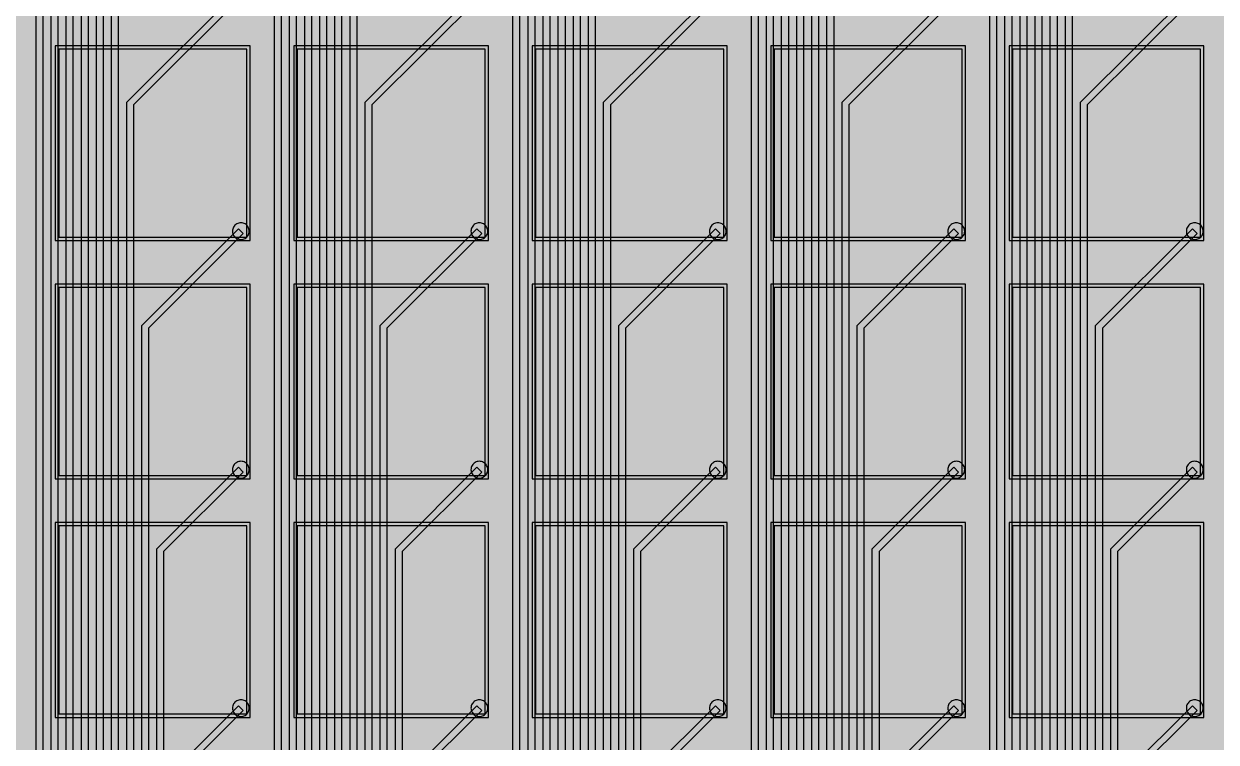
# Model space of a CAD drawing. Header units: metres. Extents: x -7231 to 10969, y -37556 to 1873.
# Drawn here: x 3185.6 to 3540.6, y 848.6 to 1062.5 of the extents above; entities that cross this region are included whole.
import ezdxf

# ---------------------------------------------------------------- set-up
doc = ezdxf.new("R2010")
doc.units = ezdxf.units.M
for name, color, linetype in [('Etching', 1, 'CONTINUOUS'), ('EtchingPad', 2, 'CONTINUOUS'), ('Metal1', 4, 'CONTINUOUS'), ('Metal2', 3, 'CONTINUOUS'), ('Polyimide', 7, 'CONTINUOUS')]:
    doc.layers.add(name, color=color, linetype=linetype)

msp = doc.modelspace()

# ---------------------------------------------------------------- hatches: boundary and pattern name
at = {"layer": 'Polyimide'}
msp.add_hatch(color=7, dxfattribs=at).paths.add_polyline_path([(4065.69, -468), (4066.67, -501.99), (4068.51, -535.99), (4071.41, -569.99), (4075.54, -603.99), (4081.04, -637.99), (4088.01, -671.99), (4096.52, -705.98), (4106.62, -739.98), (4118.33, -773.98), (4131.63, -807.98), (4146.49, -841.98), (4162.87, -875.98), (4180.68, -909.97), (4199.83, -943.97), (4220.22, -977.97), (4241.73, -1011.97), (4264.21, -1045.97), (4287.52, -1079.96), (4311.51, -1113.96), (4336.01, -1147.96), (4360.86, -1181.96), (4385.88, -1215.96), (4410.89, -1249.96), (4435.74, -1283.95), (4460.24, -1317.95), (4484.23, -1351.95), (4507.54, -1385.95), (4530.02, -1419.95), (4551.53, -1453.94), (4571.92, -1487.94), (4591.07, -1521.94), (4608.88, -1555.94), (4625.26, -1589.94), (4640.12, -1623.94), (4653.42, -1657.93), (4665.13, -1691.93), (4675.23, -1725.93), (4683.74, -1759.93), (4690.71, -1793.93), (4696.21, -1827.93), (4700.34, -1861.92), (4703.24, -1895.92), (4705.08, -1929.92), (4706.06, -1963.92), (4706.44, -1997.92), (4706.5, -2031.91), (4706.5, -4793.02), (4709.95, -4838.39), (4720.22, -4882.71), (4737.08, -4924.98), (4760.13, -4964.2), (4788.85, -4999.49), (4822.58, -5030.03), (4860.53, -5055.12), (4901.85, -5074.18), (4901.85, -5074.18), (4970.68, -5105.23), (5034.7, -5145.26), (5092.76, -5193.54), (5143.8, -5249.19), (5186.89, -5311.2), (5221.24, -5378.44), (5246.23, -5449.69), (5261.41, -5523.66), (5266.5, -5599), (5261.41, -5674.34), (5246.23, -5748.31), (5221.24, -5819.56), (5186.89, -5886.8), (5143.8, -5948.81), (5092.76, -6004.46), (5034.7, -6052.74), (4970.68, -6092.77), (4901.85, -6123.82), (4860.53, -6142.88), (4822.58, -6167.97), (4788.85, -6198.51), (4760.13, -6233.8), (4737.08, -6273.02), (4720.22, -6315.29), (4709.95, -6359.61), (4706.5, -6404.98), (4706.5, -9221.52), (4709.95, -9266.88), (4720.22, -9311.21), (4737.08, -9353.47), (4760.13, -9392.7), (4788.85, -9427.98), (4822.58, -9458.52), (4860.53, -9483.61), (4901.85, -9502.67), (4970.68, -9533.72), (5034.7, -9573.75), (5092.76, -9622.03), (5143.8, -9677.68), (5186.89, -9739.69), (5221.24, -9806.94), (5246.23, -9878.19), (5261.41, -9952.16), (5266.5, -10027.49), (5261.41, -10102.83), (5246.23, -10176.8), (5221.24, -10248.05), (5186.89, -10315.3), (5143.8, -10377.31), (5092.76, -10432.96), (5034.7, -10481.24), (4970.68, -10521.27), (4901.85, -10552.32), (4860.53, -10571.38), (4822.58, -10596.46), (4788.85, -10627), (4760.13, -10662.29), (4737.08, -10701.52), (4720.22, -10743.78), (4709.95, -10788.1), (4706.5, -10833.47), (4706.5, -13650.01), (4709.95, -13695.38), (4720.22, -13739.7), (4737.08, -13781.96), (4760.13, -13821.19), (4788.85, -13856.48), (4822.58, -13887.02), (4860.53, -13912.11), (4901.85, -13931.17), (4970.68, -13962.22), (5034.7, -14002.25), (5092.76, -14050.53), (5143.8, -14106.18), (5186.89, -14168.19), (5221.24, -14235.43), (5246.23, -14306.68), (5261.41, -14380.65), (5266.5, -14455.99), (5261.41, -14531.33), (5246.23, -14605.29), (5221.24, -14676.55), (5186.89, -14743.79), (5143.8, -14805.8), (5092.76, -14861.45), (5034.7, -14909.73), (4970.68, -14949.76), (4901.85, -14980.81), (4860.53, -14999.87), (4822.58, -15024.96), (4788.85, -15055.5), (4760.13, -15090.79), (4737.08, -15130.01), (4720.22, -15172.27), (4709.95, -15216.6), (4706.5, -15261.97), (4706.5, -15455.99), (4720.95, -15750.04), (4764.14, -16041.26), (4835.68, -16326.84), (4934.86, -16604.04), (5060.74, -16870.18), (5212.09, -17122.7), (5387.47, -17359.17), (5585.18, -17577.31), (5803.32, -17775.02), (6039.79, -17950.4), (6292.31, -18101.75), (6558.45, -18227.63), (6835.65, -18326.81), (7121.23, -18398.34), (7412.45, -18441.54), (7706.5, -18455.99), (9969.01, -18455.99), (10047.42, -18459.84), (10125.08, -18471.36), (10201.23, -18490.44), (10275.15, -18516.89), (10346.12, -18550.45), (10413.46, -18590.81), (10476.52, -18637.58), (10534.69, -18690.3), (10587.41, -18748.47), (10634.18, -18811.53), (10674.54, -18878.87), (10708.11, -18949.84), (10734.56, -19023.76), (10753.63, -19099.92), (10765.15, -19177.58), (10769.01, -19255.99), (10769.01, -20895.8), (10730.24, -20951.41), (10694.6, -21009.08), (10662.21, -21068.63), (10633.17, -21129.89), (10607.55, -21192.66), (10585.45, -21256.74), (10566.93, -21321.96), (10552.05, -21388.09), (10540.84, -21454.95), (10533.35, -21522.33), (10529.6, -21590.02), (10529.6, -21657.81), (10533.35, -21725.5), (10540.84, -21792.87), (10552.05, -21859.73), (10566.93, -21925.87), (10585.45, -21991.08), (10607.55, -22055.17), (10633.17, -22117.94), (10662.21, -22179.19), (10694.6, -22238.74), (10730.24, -22296.41), (10769.01, -22352.03), (10769.01, -32454.24), (10728.74, -32510.49), (10691.72, -32568.92), (10658.05, -32629.35), (10627.85, -32691.58), (10601.2, -32755.42), (10578.21, -32820.67), (10558.93, -32887.1), (10543.44, -32954.52), (10531.77, -33022.71), (10523.97, -33091.44), (10520.07, -33160.51), (10520.07, -33229.69), (10523.97, -33298.75), (10531.77, -33367.49), (10543.44, -33435.67), (10558.93, -33503.09), (10578.21, -33569.53), (10601.2, -33634.77), (10627.85, -33698.61), (10658.05, -33760.85), (10691.72, -33821.28), (10728.74, -33879.71), (10769.01, -33935.96), (10769.01, -36556), (10765.15, -36634.41), (10753.63, -36712.07), (10734.56, -36788.23), (10708.11, -36862.15), (10674.54, -36933.12), (10634.18, -37000.46), (10587.41, -37063.51), (10534.69, -37121.69), (10476.52, -37174.41), (10413.46, -37221.18), (10346.12, -37261.54), (10275.15, -37295.1), (10201.23, -37321.55), (10125.08, -37340.63), (10047.42, -37352.15), (9969.01, -37356), (-6231.01, -37356), (-6309.42, -37352.15), (-6387.08, -37340.63), (-6463.23, -37321.55), (-6537.15, -37295.1), (-6608.12, -37261.54), (-6675.46, -37221.18), (-6738.52, -37174.41), (-6796.69, -37121.69), (-6849.41, -37063.51), (-6896.18, -37000.46), (-6936.54, -36933.12), (-6970.11, -36862.15), (-6996.56, -36788.23), (-7015.63, -36712.07), (-7027.15, -36634.41), (-7031.01, -36556), (-7031.01, -33936), (-6990.74, -33879.75), (-6953.7, -33821.31), (-6920.03, -33760.88), (-6889.82, -33698.64), (-6863.18, -33634.8), (-6840.18, -33569.55), (-6820.9, -33503.11), (-6805.4, -33435.69), (-6793.74, -33367.49), (-6785.94, -33298.75), (-6782.03, -33229.68), (-6782.03, -33160.5), (-6785.94, -33091.43), (-6793.74, -33022.69), (-6805.4, -32954.5), (-6820.9, -32887.07), (-6840.18, -32820.63), (-6863.18, -32755.39), (-6889.82, -32691.54), (-6920.03, -32629.3), (-6953.7, -32568.87), (-6990.74, -32510.43), (-7031.01, -32454.18), (-7031.01, -22364.83), (-6990.74, -22308.58), (-6953.7, -22250.14), (-6920.03, -22189.71), (-6889.82, -22127.47), (-6863.18, -22063.62), (-6840.18, -21998.38), (-6820.9, -21931.94), (-6805.4, -21864.51), (-6793.74, -21796.32), (-6785.94, -21727.58), (-6782.03, -21658.51), (-6782.03, -21589.33), (-6785.94, -21520.26), (-6793.74, -21451.52), (-6805.4, -21383.32), (-6820.9, -21315.9), (-6840.18, -21249.46), (-6863.18, -21184.21), (-6889.82, -21120.37), (-6920.03, -21058.13), (-6953.7, -20997.7), (-6990.74, -20939.26), (-7031.01, -20883.01), (-7031.01, -19255.99), (-7027.15, -19177.58), (-7015.63, -19099.92), (-6996.56, -19023.76), (-6970.11, -18949.84), (-6936.54, -18878.87), (-6896.18, -18811.53), (-6849.41, -18748.47), (-6796.69, -18690.3), (-6738.52, -18637.58), (-6675.46, -18590.81), (-6608.12, -18550.45), (-6537.15, -18516.89), (-6463.23, -18490.44), (-6387.08, -18471.36), (-6309.42, -18459.84), (-6231.01, -18455.99), (-3968.5, -18455.99), (-3674.45, -18441.54), (-3383.23, -18398.34), (-3097.65, -18326.81), (-2820.45, -18227.63), (-2554.31, -18101.75), (-2301.79, -17950.4), (-2065.32, -17775.02), (-1847.18, -17577.31), (-1649.47, -17359.17), (-1474.09, -17122.7), (-1322.74, -16870.18), (-1196.86, -16604.04), (-1097.68, -16326.84), (-1026.14, -16041.26), (-982.95, -15750.04), (-968.5, -15455.99), (-968.5, -15261.97), (-971.95, -15216.6), (-982.22, -15172.27), (-999.08, -15130.01), (-1022.13, -15090.79), (-1050.85, -15055.5), (-1084.58, -15024.96), (-1122.53, -14999.87), (-1163.85, -14980.81), (-1232.68, -14949.76), (-1296.7, -14909.73), (-1354.76, -14861.45), (-1405.8, -14805.8), (-1448.89, -14743.79), (-1483.24, -14676.55), (-1508.23, -14605.29), (-1523.41, -14531.33), (-1528.5, -14455.99), (-1523.41, -14380.65), (-1508.23, -14306.68), (-1483.24, -14235.43), (-1448.89, -14168.19), (-1405.8, -14106.18), (-1354.76, -14050.53), (-1296.7, -14002.25), (-1232.68, -13962.22), (-1163.85, -13931.17), (-1122.53, -13912.11), (-1084.58, -13887.02), (-1050.85, -13856.48), (-1022.13, -13821.19), (-999.08, -13781.96), (-982.22, -13739.7), (-971.95, -13695.38), (-968.5, -13650.01), (-968.5, -12309.64), (-971.95, -12264.27), (-982.22, -12219.94), (-999.08, -12177.68), (-1022.13, -12138.46), (-1050.85, -12103.17), (-1084.58, -12072.63), (-1122.53, -12047.54), (-1163.85, -12028.48), (-1232.68, -11997.43), (-1296.7, -11957.4), (-1354.76, -11909.12), (-1405.8, -11853.47), (-1448.89, -11791.46), (-1483.24, -11724.22), (-1508.23, -11652.96), (-1523.41, -11579), (-1528.5, -11503.66), (-1523.41, -11428.32), (-1508.23, -11354.35), (-1483.24, -11283.1), (-1448.89, -11215.86), (-1405.8, -11153.85), (-1354.76, -11098.2), (-1296.7, -11049.92), (-1232.68, -11009.89), (-1163.85, -10978.84), (-1122.53, -10959.78), (-1084.58, -10934.69), (-1050.85, -10904.15), (-1022.13, -10868.86), (-999.08, -10829.63), (-982.22, -10787.37), (-971.95, -10743.05), (-968.5, -10697.68), (-968.5, -9357.31), (-971.95, -9311.94), (-982.22, -9267.62), (-999.08, -9225.35), (-1022.13, -9186.13), (-1050.85, -9150.84), (-1084.58, -9120.3), (-1122.53, -9095.21), (-1163.85, -9076.15), (-1163.85, -9076.15), (-1232.68, -9045.1), (-1296.7, -9005.07), (-1354.76, -8956.79), (-1405.8, -8901.14), (-1448.89, -8839.13), (-1483.24, -8771.89), (-1508.23, -8700.64), (-1523.41, -8626.67), (-1528.5, -8551.33), (-1523.41, -8475.99), (-1508.23, -8402.02), (-1483.24, -8330.77), (-1448.89, -8263.53), (-1405.8, -8201.52), (-1354.76, -8145.87), (-1296.7, -8097.59), (-1232.68, -8057.56), (-1163.85, -8026.51), (-1163.85, -8026.51), (-1122.53, -8007.45), (-1084.58, -7982.36), (-1050.85, -7951.82), (-1022.13, -7916.53), (-999.08, -7877.31), (-982.22, -7835.04), (-971.95, -7790.72), (-968.5, -7745.35), (-968.5, -6404.98), (-971.95, -6359.61), (-982.22, -6315.29), (-999.08, -6273.02), (-1022.13, -6233.8), (-1050.85, -6198.51), (-1084.58, -6167.97), (-1122.53, -6142.88), (-1163.85, -6123.82), (-1163.85, -6123.82), (-1232.68, -6092.77), (-1296.7, -6052.74), (-1354.76, -6004.46), (-1405.8, -5948.81), (-1448.89, -5886.8), (-1483.24, -5819.56), (-1508.23, -5748.31), (-1523.41, -5674.34), (-1528.5, -5599), (-1523.41, -5523.66), (-1508.23, -5449.69), (-1483.24, -5378.44), (-1448.89, -5311.2), (-1405.8, -5249.19), (-1354.76, -5193.54), (-1296.7, -5145.26), (-1232.68, -5105.23), (-1163.85, -5074.18), (-1163.85, -5074.18), (-1122.53, -5055.12), (-1084.58, -5030.03), (-1050.85, -4999.49), (-1022.13, -4964.2), (-999.08, -4924.98), (-982.22, -4882.71), (-971.95, -4838.39), (-968.5, -4793.02), (-968.5, -2031.91), (-968.44, -1997.92), (-968.06, -1963.92), (-967.05, -1929.92), (-965.18, -1895.92), (-962.22, -1861.92), (-958.01, -1827.93), (-952.41, -1793.93), (-945.31, -1759.93), (-936.64, -1725.93), (-926.35, -1691.93), (-914.43, -1657.93), (-900.88, -1623.94), (-885.74, -1589.94), (-869.05, -1555.94), (-850.91, -1521.94), (-831.4, -1487.94), (-810.63, -1453.94), (-788.72, -1419.95), (-765.82, -1385.95), (-742.07, -1351.95), (-717.63, -1317.95), (-692.67, -1283.95), (-667.36, -1249.96), (-641.88, -1215.96), (-616.39, -1181.96), (-591.08, -1147.96), (-566.12, -1113.96), (-541.68, -1079.96), (-517.93, -1045.97), (-495.03, -1011.97), (-473.12, -977.97), (-452.35, -943.97), (-432.84, -909.97), (-414.7, -875.98), (-398.01, -841.98), (-382.87, -807.98), (-369.32, -773.98), (-357.4, -739.98), (-347.11, -705.98), (-338.44, -671.99), (-331.34, -637.99), (-325.74, -603.99), (-321.53, -569.99), (-318.57, -535.99), (-316.7, -501.99), (-315.69, -468), (-315.31, -434), (-315.25, -400), (-315.25, 401), (-315.25, 451), (-315.25, 1644), (-270.25, 1644), (-270.03, 1637.13), (-269.35, 1630.29), (-268.23, 1623.52), (-266.67, 1616.82), (-264.68, 1610.25), (-262.26, 1603.82), (-259.42, 1597.56), (-256.18, 1591.5), (-252.55, 1585.67), (-248.55, 1580.08), (-244.19, 1574.77), (-239.5, 1569.75), (-234.48, 1565.06), (-229.17, 1560.7), (-223.58, 1556.7), (-217.75, 1553.07), (-211.69, 1549.83), (-205.43, 1546.99), (-199, 1544.57), (-192.43, 1542.58), (-185.73, 1541.02), (-178.96, 1539.9), (-172.12, 1539.22), (-165.25, 1539), (-158.38, 1539.22), (-151.54, 1539.9), (-144.77, 1541.02), (-138.07, 1542.58), (-131.5, 1544.57), (-125.07, 1546.99), (-118.81, 1549.83), (-112.75, 1553.07), (-106.92, 1556.7), (-101.33, 1560.7), (-96.02, 1565.06), (-91, 1569.75), (-86.31, 1574.77), (-81.95, 1580.08), (-77.95, 1585.67), (-74.32, 1591.5), (-71.08, 1597.56), (-68.24, 1603.82), (-65.82, 1610.25), (-63.83, 1616.82), (-62.27, 1623.52), (-61.15, 1630.29), (-60.47, 1637.13), (-60.25, 1644), (1853, 1644), (1853, 1573), (3815.25, 1573), (3815.46, 1579.54), (3816.11, 1586.05), (3817.17, 1592.51), (3818.66, 1598.88), (3820.56, 1605.14), (3822.86, 1611.27), (3825.56, 1617.23), (3828.65, 1623), (3832.1, 1628.56), (3835.91, 1633.88), (3840.07, 1638.93), (3844.54, 1643.71), (3849.32, 1648.18), (3854.37, 1652.34), (3859.69, 1656.15), (3865.25, 1659.6), (3871.02, 1662.69), (3876.98, 1665.39), (3883.11, 1667.69), (3889.37, 1669.59), (3895.74, 1671.08), (3902.2, 1672.14), (3908.71, 1672.79), (3915.25, 1673), (3921.79, 1672.79), (3928.3, 1672.14), (3934.76, 1671.08), (3941.13, 1669.59), (3947.39, 1667.69), (3953.52, 1665.39), (3959.48, 1662.69), (3965.25, 1659.6), (3970.81, 1656.15), (3976.13, 1652.34), (3981.18, 1648.18), (3985.96, 1643.71), (3990.43, 1638.93), (3994.59, 1633.88), (3998.4, 1628.56), (4001.85, 1623), (4004.94, 1617.23), (4007.64, 1611.27), (4009.94, 1605.14), (4011.84, 1598.88), (4013.33, 1592.51), (4014.39, 1586.05), (4015.04, 1579.54), (4015.25, 1573), (4065.25, 1573), (4065.25, 451), (4065.25, 401), (4065.25, -400), (4065.31, -434), (4065.69, -468)])

# ---------------------------------------------------------------- linework, layer by layer
at = {"layer": 'Etching'}
for points in [[(3247.75, 1000.75), (3247.77, 1000.42), (3247.84, 1000.1), (3247.94, 999.79), (3248.08, 999.5), (3248.27, 999.23), (3248.48, 998.98), (3248.73, 998.77), (3249, 998.58), (3249.29, 998.44), (3249.6, 998.34), (3249.92, 998.27), (3250.25, 998.25), (3250.58, 998.27), (3250.9, 998.34), (3251.21, 998.44), (3251.5, 998.58), (3251.77, 998.77), (3252.02, 998.98), (3252.23, 999.23), (3252.42, 999.5), (3252.56, 999.79), (3252.66, 1000.1), (3252.73, 1000.42), (3252.75, 1000.75), (3252.73, 1001.08), (3252.66, 1001.4), (3252.56, 1001.71), (3252.42, 1002), (3252.23, 1002.27), (3252.02, 1002.52), (3251.77, 1002.73), (3251.5, 1002.92), (3251.21, 1003.06), (3250.9, 1003.16), (3250.58, 1003.23), (3250.25, 1003.25), (3249.92, 1003.23), (3249.6, 1003.16), (3249.29, 1003.06), (3249, 1002.92), (3248.73, 1002.73), (3248.48, 1002.52), (3248.27, 1002.27), (3248.08, 1002), (3247.94, 1001.71), (3247.84, 1001.4), (3247.77, 1001.08), (3247.75, 1000.75)], [(3318.75, 1000.75), (3318.77, 1000.42), (3318.84, 1000.1), (3318.94, 999.79), (3319.08, 999.5), (3319.27, 999.23), (3319.48, 998.98), (3319.73, 998.77), (3320, 998.58), (3320.29, 998.44), (3320.6, 998.34), (3320.92, 998.27), (3321.25, 998.25), (3321.58, 998.27), (3321.9, 998.34), (3322.21, 998.44), (3322.5, 998.58), (3322.77, 998.77), (3323.02, 998.98), (3323.23, 999.23), (3323.42, 999.5), (3323.56, 999.79), (3323.66, 1000.1), (3323.73, 1000.42), (3323.75, 1000.75), (3323.73, 1001.08), (3323.66, 1001.4), (3323.56, 1001.71), (3323.42, 1002), (3323.23, 1002.27), (3323.02, 1002.52), (3322.77, 1002.73), (3322.5, 1002.92), (3322.21, 1003.06), (3321.9, 1003.16), (3321.58, 1003.23), (3321.25, 1003.25), (3320.92, 1003.23), (3320.6, 1003.16), (3320.29, 1003.06), (3320, 1002.92), (3319.73, 1002.73), (3319.48, 1002.52), (3319.27, 1002.27), (3319.08, 1002), (3318.94, 1001.71), (3318.84, 1001.4), (3318.77, 1001.08), (3318.75, 1000.75)], [(3389.75, 1000.75), (3389.77, 1000.42), (3389.84, 1000.1), (3389.94, 999.79), (3390.08, 999.5), (3390.27, 999.23), (3390.48, 998.98), (3390.73, 998.77), (3391, 998.58), (3391.29, 998.44), (3391.6, 998.34), (3391.92, 998.27), (3392.25, 998.25), (3392.58, 998.27), (3392.9, 998.34), (3393.21, 998.44), (3393.5, 998.58), (3393.77, 998.77), (3394.02, 998.98), (3394.23, 999.23), (3394.42, 999.5), (3394.56, 999.79), (3394.66, 1000.1), (3394.73, 1000.42), (3394.75, 1000.75), (3394.73, 1001.08), (3394.66, 1001.4), (3394.56, 1001.71), (3394.42, 1002), (3394.23, 1002.27), (3394.02, 1002.52), (3393.77, 1002.73), (3393.5, 1002.92), (3393.21, 1003.06), (3392.9, 1003.16), (3392.58, 1003.23), (3392.25, 1003.25), (3391.92, 1003.23), (3391.6, 1003.16), (3391.29, 1003.06), (3391, 1002.92), (3390.73, 1002.73), (3390.48, 1002.52), (3390.27, 1002.27), (3390.08, 1002), (3389.94, 1001.71), (3389.84, 1001.4), (3389.77, 1001.08), (3389.75, 1000.75)], [(3460.75, 1000.75), (3460.77, 1000.42), (3460.84, 1000.1), (3460.94, 999.79), (3461.08, 999.5), (3461.27, 999.23), (3461.48, 998.98), (3461.73, 998.77), (3462, 998.58), (3462.29, 998.44), (3462.6, 998.34), (3462.92, 998.27), (3463.25, 998.25), (3463.58, 998.27), (3463.9, 998.34), (3464.21, 998.44), (3464.5, 998.58), (3464.77, 998.77), (3465.02, 998.98), (3465.23, 999.23), (3465.42, 999.5), (3465.56, 999.79), (3465.66, 1000.1), (3465.73, 1000.42), (3465.75, 1000.75), (3465.73, 1001.08), (3465.66, 1001.4), (3465.56, 1001.71), (3465.42, 1002), (3465.23, 1002.27), (3465.02, 1002.52), (3464.77, 1002.73), (3464.5, 1002.92), (3464.21, 1003.06), (3463.9, 1003.16), (3463.58, 1003.23), (3463.25, 1003.25), (3462.92, 1003.23), (3462.6, 1003.16), (3462.29, 1003.06), (3462, 1002.92), (3461.73, 1002.73), (3461.48, 1002.52), (3461.27, 1002.27), (3461.08, 1002), (3460.94, 1001.71), (3460.84, 1001.4), (3460.77, 1001.08), (3460.75, 1000.75)], [(3531.75, 1000.75), (3531.77, 1000.42), (3531.84, 1000.1), (3531.94, 999.79), (3532.08, 999.5), (3532.27, 999.23), (3532.48, 998.98), (3532.73, 998.77), (3533, 998.58), (3533.29, 998.44), (3533.6, 998.34), (3533.92, 998.27), (3534.25, 998.25), (3534.58, 998.27), (3534.9, 998.34), (3535.21, 998.44), (3535.5, 998.58), (3535.77, 998.77), (3536.02, 998.98), (3536.23, 999.23), (3536.42, 999.5), (3536.56, 999.79), (3536.66, 1000.1), (3536.73, 1000.42), (3536.75, 1000.75), (3536.73, 1001.08), (3536.66, 1001.4), (3536.56, 1001.71), (3536.42, 1002), (3536.23, 1002.27), (3536.02, 1002.52), (3535.77, 1002.73), (3535.5, 1002.92), (3535.21, 1003.06), (3534.9, 1003.16), (3534.58, 1003.23), (3534.25, 1003.25), (3533.92, 1003.23), (3533.6, 1003.16), (3533.29, 1003.06), (3533, 1002.92), (3532.73, 1002.73), (3532.48, 1002.52), (3532.27, 1002.27), (3532.08, 1002), (3531.94, 1001.71), (3531.84, 1001.4), (3531.77, 1001.08), (3531.75, 1000.75)], [(3247.75, 929.75), (3247.77, 929.42), (3247.84, 929.1), (3247.94, 928.79), (3248.08, 928.5), (3248.27, 928.23), (3248.48, 927.98), (3248.73, 927.77), (3249, 927.58), (3249.29, 927.44), (3249.6, 927.34), (3249.92, 927.27), (3250.25, 927.25), (3250.58, 927.27), (3250.9, 927.34), (3251.21, 927.44), (3251.5, 927.58), (3251.77, 927.77), (3252.02, 927.98), (3252.23, 928.23), (3252.42, 928.5), (3252.56, 928.79), (3252.66, 929.1), (3252.73, 929.42), (3252.75, 929.75), (3252.73, 930.08), (3252.66, 930.4), (3252.56, 930.71), (3252.42, 931), (3252.23, 931.27), (3252.02, 931.52), (3251.77, 931.73), (3251.5, 931.92), (3251.21, 932.06), (3250.9, 932.16), (3250.58, 932.23), (3250.25, 932.25), (3249.92, 932.23), (3249.6, 932.16), (3249.29, 932.06), (3249, 931.92), (3248.73, 931.73), (3248.48, 931.52), (3248.27, 931.27), (3248.08, 931), (3247.94, 930.71), (3247.84, 930.4), (3247.77, 930.08), (3247.75, 929.75)], [(3318.75, 929.75), (3318.77, 929.42), (3318.84, 929.1), (3318.94, 928.79), (3319.08, 928.5), (3319.27, 928.23), (3319.48, 927.98), (3319.73, 927.77), (3320, 927.58), (3320.29, 927.44), (3320.6, 927.34), (3320.92, 927.27), (3321.25, 927.25), (3321.58, 927.27), (3321.9, 927.34), (3322.21, 927.44), (3322.5, 927.58), (3322.77, 927.77), (3323.02, 927.98), (3323.23, 928.23), (3323.42, 928.5), (3323.56, 928.79), (3323.66, 929.1), (3323.73, 929.42), (3323.75, 929.75), (3323.73, 930.08), (3323.66, 930.4), (3323.56, 930.71), (3323.42, 931), (3323.23, 931.27), (3323.02, 931.52), (3322.77, 931.73), (3322.5, 931.92), (3322.21, 932.06), (3321.9, 932.16), (3321.58, 932.23), (3321.25, 932.25), (3320.92, 932.23), (3320.6, 932.16), (3320.29, 932.06), (3320, 931.92), (3319.73, 931.73), (3319.48, 931.52), (3319.27, 931.27), (3319.08, 931), (3318.94, 930.71), (3318.84, 930.4), (3318.77, 930.08), (3318.75, 929.75)], [(3389.75, 929.75), (3389.77, 929.42), (3389.84, 929.1), (3389.94, 928.79), (3390.08, 928.5), (3390.27, 928.23), (3390.48, 927.98), (3390.73, 927.77), (3391, 927.58), (3391.29, 927.44), (3391.6, 927.34), (3391.92, 927.27), (3392.25, 927.25), (3392.58, 927.27), (3392.9, 927.34), (3393.21, 927.44), (3393.5, 927.58), (3393.77, 927.77), (3394.02, 927.98), (3394.23, 928.23), (3394.42, 928.5), (3394.56, 928.79), (3394.66, 929.1), (3394.73, 929.42), (3394.75, 929.75), (3394.73, 930.08), (3394.66, 930.4), (3394.56, 930.71), (3394.42, 931), (3394.23, 931.27), (3394.02, 931.52), (3393.77, 931.73), (3393.5, 931.92), (3393.21, 932.06), (3392.9, 932.16), (3392.58, 932.23), (3392.25, 932.25), (3391.92, 932.23), (3391.6, 932.16), (3391.29, 932.06), (3391, 931.92), (3390.73, 931.73), (3390.48, 931.52), (3390.27, 931.27), (3390.08, 931), (3389.94, 930.71), (3389.84, 930.4), (3389.77, 930.08), (3389.75, 929.75)], [(3460.75, 929.75), (3460.77, 929.42), (3460.84, 929.1), (3460.94, 928.79), (3461.08, 928.5), (3461.27, 928.23), (3461.48, 927.98), (3461.73, 927.77), (3462, 927.58), (3462.29, 927.44), (3462.6, 927.34), (3462.92, 927.27), (3463.25, 927.25), (3463.58, 927.27), (3463.9, 927.34), (3464.21, 927.44), (3464.5, 927.58), (3464.77, 927.77), (3465.02, 927.98), (3465.23, 928.23), (3465.42, 928.5), (3465.56, 928.79), (3465.66, 929.1), (3465.73, 929.42), (3465.75, 929.75), (3465.73, 930.08), (3465.66, 930.4), (3465.56, 930.71), (3465.42, 931), (3465.23, 931.27), (3465.02, 931.52), (3464.77, 931.73), (3464.5, 931.92), (3464.21, 932.06), (3463.9, 932.16), (3463.58, 932.23), (3463.25, 932.25), (3462.92, 932.23), (3462.6, 932.16), (3462.29, 932.06), (3462, 931.92), (3461.73, 931.73), (3461.48, 931.52), (3461.27, 931.27), (3461.08, 931), (3460.94, 930.71), (3460.84, 930.4), (3460.77, 930.08), (3460.75, 929.75)], [(3531.75, 929.75), (3531.77, 929.42), (3531.84, 929.1), (3531.94, 928.79), (3532.08, 928.5), (3532.27, 928.23), (3532.48, 927.98), (3532.73, 927.77), (3533, 927.58), (3533.29, 927.44), (3533.6, 927.34), (3533.92, 927.27), (3534.25, 927.25), (3534.58, 927.27), (3534.9, 927.34), (3535.21, 927.44), (3535.5, 927.58), (3535.77, 927.77), (3536.02, 927.98), (3536.23, 928.23), (3536.42, 928.5), (3536.56, 928.79), (3536.66, 929.1), (3536.73, 929.42), (3536.75, 929.75), (3536.73, 930.08), (3536.66, 930.4), (3536.56, 930.71), (3536.42, 931), (3536.23, 931.27), (3536.02, 931.52), (3535.77, 931.73), (3535.5, 931.92), (3535.21, 932.06), (3534.9, 932.16), (3534.58, 932.23), (3534.25, 932.25), (3533.92, 932.23), (3533.6, 932.16), (3533.29, 932.06), (3533, 931.92), (3532.73, 931.73), (3532.48, 931.52), (3532.27, 931.27), (3532.08, 931), (3531.94, 930.71), (3531.84, 930.4), (3531.77, 930.08), (3531.75, 929.75)], [(3247.75, 858.75), (3247.77, 858.42), (3247.84, 858.1), (3247.94, 857.79), (3248.08, 857.5), (3248.27, 857.23), (3248.48, 856.98), (3248.73, 856.77), (3249, 856.58), (3249.29, 856.44), (3249.6, 856.34), (3249.92, 856.27), (3250.25, 856.25), (3250.58, 856.27), (3250.9, 856.34), (3251.21, 856.44), (3251.5, 856.58), (3251.77, 856.77), (3252.02, 856.98), (3252.23, 857.23), (3252.42, 857.5), (3252.56, 857.79), (3252.66, 858.1), (3252.73, 858.42), (3252.75, 858.75), (3252.73, 859.08), (3252.66, 859.4), (3252.56, 859.71), (3252.42, 860), (3252.23, 860.27), (3252.02, 860.52), (3251.77, 860.73), (3251.5, 860.92), (3251.21, 861.06), (3250.9, 861.16), (3250.58, 861.23), (3250.25, 861.25), (3249.92, 861.23), (3249.6, 861.16), (3249.29, 861.06), (3249, 860.92), (3248.73, 860.73), (3248.48, 860.52), (3248.27, 860.27), (3248.08, 860), (3247.94, 859.71), (3247.84, 859.4), (3247.77, 859.08), (3247.75, 858.75)], [(3318.75, 858.75), (3318.77, 858.42), (3318.84, 858.1), (3318.94, 857.79), (3319.08, 857.5), (3319.27, 857.23), (3319.48, 856.98), (3319.73, 856.77), (3320, 856.58), (3320.29, 856.44), (3320.6, 856.34), (3320.92, 856.27), (3321.25, 856.25), (3321.58, 856.27), (3321.9, 856.34), (3322.21, 856.44), (3322.5, 856.58), (3322.77, 856.77), (3323.02, 856.98), (3323.23, 857.23), (3323.42, 857.5), (3323.56, 857.79), (3323.66, 858.1), (3323.73, 858.42), (3323.75, 858.75), (3323.73, 859.08), (3323.66, 859.4), (3323.56, 859.71), (3323.42, 860), (3323.23, 860.27), (3323.02, 860.52), (3322.77, 860.73), (3322.5, 860.92), (3322.21, 861.06), (3321.9, 861.16), (3321.58, 861.23), (3321.25, 861.25), (3320.92, 861.23), (3320.6, 861.16), (3320.29, 861.06), (3320, 860.92), (3319.73, 860.73), (3319.48, 860.52), (3319.27, 860.27), (3319.08, 860), (3318.94, 859.71), (3318.84, 859.4), (3318.77, 859.08), (3318.75, 858.75)], [(3389.75, 858.75), (3389.77, 858.42), (3389.84, 858.1), (3389.94, 857.79), (3390.08, 857.5), (3390.27, 857.23), (3390.48, 856.98), (3390.73, 856.77), (3391, 856.58), (3391.29, 856.44), (3391.6, 856.34), (3391.92, 856.27), (3392.25, 856.25), (3392.58, 856.27), (3392.9, 856.34), (3393.21, 856.44), (3393.5, 856.58), (3393.77, 856.77), (3394.02, 856.98), (3394.23, 857.23), (3394.42, 857.5), (3394.56, 857.79), (3394.66, 858.1), (3394.73, 858.42), (3394.75, 858.75), (3394.73, 859.08), (3394.66, 859.4), (3394.56, 859.71), (3394.42, 860), (3394.23, 860.27), (3394.02, 860.52), (3393.77, 860.73), (3393.5, 860.92), (3393.21, 861.06), (3392.9, 861.16), (3392.58, 861.23), (3392.25, 861.25), (3391.92, 861.23), (3391.6, 861.16), (3391.29, 861.06), (3391, 860.92), (3390.73, 860.73), (3390.48, 860.52), (3390.27, 860.27), (3390.08, 860), (3389.94, 859.71), (3389.84, 859.4), (3389.77, 859.08), (3389.75, 858.75)], [(3460.75, 858.75), (3460.77, 858.42), (3460.84, 858.1), (3460.94, 857.79), (3461.08, 857.5), (3461.27, 857.23), (3461.48, 856.98), (3461.73, 856.77), (3462, 856.58), (3462.29, 856.44), (3462.6, 856.34), (3462.92, 856.27), (3463.25, 856.25), (3463.58, 856.27), (3463.9, 856.34), (3464.21, 856.44), (3464.5, 856.58), (3464.77, 856.77), (3465.02, 856.98), (3465.23, 857.23), (3465.42, 857.5), (3465.56, 857.79), (3465.66, 858.1), (3465.73, 858.42), (3465.75, 858.75), (3465.73, 859.08), (3465.66, 859.4), (3465.56, 859.71), (3465.42, 860), (3465.23, 860.27), (3465.02, 860.52), (3464.77, 860.73), (3464.5, 860.92), (3464.21, 861.06), (3463.9, 861.16), (3463.58, 861.23), (3463.25, 861.25), (3462.92, 861.23), (3462.6, 861.16), (3462.29, 861.06), (3462, 860.92), (3461.73, 860.73), (3461.48, 860.52), (3461.27, 860.27), (3461.08, 860), (3460.94, 859.71), (3460.84, 859.4), (3460.77, 859.08), (3460.75, 858.75)], [(3531.75, 858.75), (3531.77, 858.42), (3531.84, 858.1), (3531.94, 857.79), (3532.08, 857.5), (3532.27, 857.23), (3532.48, 856.98), (3532.73, 856.77), (3533, 856.58), (3533.29, 856.44), (3533.6, 856.34), (3533.92, 856.27), (3534.25, 856.25), (3534.58, 856.27), (3534.9, 856.34), (3535.21, 856.44), (3535.5, 856.58), (3535.77, 856.77), (3536.02, 856.98), (3536.23, 857.23), (3536.42, 857.5), (3536.56, 857.79), (3536.66, 858.1), (3536.73, 858.42), (3536.75, 858.75), (3536.73, 859.08), (3536.66, 859.4), (3536.56, 859.71), (3536.42, 860), (3536.23, 860.27), (3536.02, 860.52), (3535.77, 860.73), (3535.5, 860.92), (3535.21, 861.06), (3534.9, 861.16), (3534.58, 861.23), (3534.25, 861.25), (3533.92, 861.23), (3533.6, 861.16), (3533.29, 861.06), (3533, 860.92), (3532.73, 860.73), (3532.48, 860.52), (3532.27, 860.27), (3532.08, 860), (3531.94, 859.71), (3531.84, 859.4), (3531.77, 859.08), (3531.75, 858.75)]]:
    msp.add_lwpolyline(points, close=True, dxfattribs=at)
at = {"layer": 'EtchingPad'}
for points in [[(3252, 1055), (3196, 1055), (3196, 999), (3252, 999), (3252, 1055)], [(3323, 1055), (3267, 1055), (3267, 999), (3323, 999), (3323, 1055)], [(3394, 1055), (3338, 1055), (3338, 999), (3394, 999), (3394, 1055)], [(3465, 1055), (3409, 1055), (3409, 999), (3465, 999), (3465, 1055)], [(3536, 1055), (3480, 1055), (3480, 999), (3536, 999), (3536, 1055)], [(3252, 984), (3196, 984), (3196, 928), (3252, 928), (3252, 984)], [(3323, 984), (3267, 984), (3267, 928), (3323, 928), (3323, 984)], [(3394, 984), (3338, 984), (3338, 928), (3394, 928), (3394, 984)], [(3465, 984), (3409, 984), (3409, 928), (3465, 928), (3465, 984)], [(3536, 984), (3480, 984), (3480, 928), (3536, 928), (3536, 984)], [(3252, 913), (3196, 913), (3196, 857), (3252, 857), (3252, 913)], [(3323, 913), (3267, 913), (3267, 857), (3323, 857), (3323, 913)], [(3394, 913), (3338, 913), (3338, 857), (3394, 857), (3394, 913)], [(3465, 913), (3409, 913), (3409, 857), (3465, 857), (3465, 913)], [(3536, 913), (3480, 913), (3480, 857), (3536, 857), (3536, 913)]]:
    msp.add_lwpolyline(points, close=True, dxfattribs=at)
at = {"layer": 'Metal1'}
for points in [[(3189.25, 501), (3189.25, 1438.16), (3249.54, 1498.46), (3250.96, 1497.04), (3191.25, 1437.34), (3191.25, 501)], [(3260.25, 501), (3260.25, 1438.16), (3320.54, 1498.46), (3321.96, 1497.04), (3262.25, 1437.34), (3262.25, 501)], [(3331.25, 501), (3331.25, 1438.16), (3391.54, 1498.46), (3392.96, 1497.04), (3333.25, 1437.34), (3333.25, 501)], [(3402.25, 501), (3402.25, 1438.16), (3462.54, 1498.46), (3463.96, 1497.04), (3404.25, 1437.34), (3404.25, 501)], [(3473.25, 501), (3473.25, 1438.16), (3533.54, 1498.46), (3534.96, 1497.04), (3475.25, 1437.34), (3475.25, 501)], [(3193.75, 501), (3193.75, 1371.66), (3249.54, 1427.46), (3250.96, 1426.04), (3195.75, 1370.84), (3195.75, 501)], [(3264.75, 501), (3264.75, 1371.66), (3320.54, 1427.46), (3321.96, 1426.04), (3266.75, 1370.84), (3266.75, 501)], [(3335.75, 501), (3335.75, 1371.66), (3391.54, 1427.46), (3392.96, 1426.04), (3337.75, 1370.84), (3337.75, 501)], [(3406.75, 501), (3406.75, 1371.66), (3462.54, 1427.46), (3463.96, 1426.04), (3408.75, 1370.84), (3408.75, 501)], [(3477.75, 501), (3477.75, 1371.66), (3533.54, 1427.46), (3534.96, 1426.04), (3479.75, 1370.84), (3479.75, 501)], [(3198.25, 501), (3198.25, 1305.16), (3249.54, 1356.46), (3250.96, 1355.04), (3200.25, 1304.34), (3200.25, 501)], [(3269.25, 501), (3269.25, 1305.16), (3320.54, 1356.46), (3321.96, 1355.04), (3271.25, 1304.34), (3271.25, 501)], [(3340.25, 501), (3340.25, 1305.16), (3391.54, 1356.46), (3392.96, 1355.04), (3342.25, 1304.34), (3342.25, 501)], [(3411.25, 501), (3411.25, 1305.16), (3462.54, 1356.46), (3463.96, 1355.04), (3413.25, 1304.34), (3413.25, 501)], [(3482.25, 501), (3482.25, 1305.16), (3533.54, 1356.46), (3534.96, 1355.04), (3484.25, 1304.34), (3484.25, 501)], [(3202.75, 501), (3202.75, 1238.66), (3249.54, 1285.46), (3250.96, 1284.04), (3204.75, 1237.84), (3204.75, 501)], [(3273.75, 501), (3273.75, 1238.66), (3320.54, 1285.46), (3321.96, 1284.04), (3275.75, 1237.84), (3275.75, 501)], [(3344.75, 501), (3344.75, 1238.66), (3391.54, 1285.46), (3392.96, 1284.04), (3346.75, 1237.84), (3346.75, 501)], [(3415.75, 501), (3415.75, 1238.66), (3462.54, 1285.46), (3463.96, 1284.04), (3417.75, 1237.84), (3417.75, 501)], [(3486.75, 501), (3486.75, 1238.66), (3533.54, 1285.46), (3534.96, 1284.04), (3488.75, 1237.84), (3488.75, 501)], [(3207.25, 501), (3207.25, 1172.16), (3249.54, 1214.46), (3250.96, 1213.04), (3209.25, 1171.34), (3209.25, 501)], [(3278.25, 501), (3278.25, 1172.16), (3320.54, 1214.46), (3321.96, 1213.04), (3280.25, 1171.34), (3280.25, 501)], [(3349.25, 501), (3349.25, 1172.16), (3391.54, 1214.46), (3392.96, 1213.04), (3351.25, 1171.34), (3351.25, 501)], [(3420.25, 501), (3420.25, 1172.16), (3462.54, 1214.46), (3463.96, 1213.04), (3422.25, 1171.34), (3422.25, 501)], [(3491.25, 501), (3491.25, 1172.16), (3533.54, 1214.46), (3534.96, 1213.04), (3493.25, 1171.34), (3493.25, 501)], [(3211.75, 501), (3211.75, 1105.66), (3249.54, 1143.46), (3250.96, 1142.04), (3213.75, 1104.84), (3213.75, 501)], [(3282.75, 501), (3282.75, 1105.66), (3320.54, 1143.46), (3321.96, 1142.04), (3284.75, 1104.84), (3284.75, 501)], [(3353.75, 501), (3353.75, 1105.66), (3391.54, 1143.46), (3392.96, 1142.04), (3355.75, 1104.84), (3355.75, 501)], [(3424.75, 501), (3424.75, 1105.66), (3462.54, 1143.46), (3463.96, 1142.04), (3426.75, 1104.84), (3426.75, 501)], [(3495.75, 501), (3495.75, 1105.66), (3533.54, 1143.46), (3534.96, 1142.04), (3497.75, 1104.84), (3497.75, 501)], [(3216.25, 501), (3216.25, 1039.16), (3249.54, 1072.46), (3250.96, 1071.04), (3218.25, 1038.34), (3218.25, 501)], [(3287.25, 501), (3287.25, 1039.16), (3320.54, 1072.46), (3321.96, 1071.04), (3289.25, 1038.34), (3289.25, 501)], [(3358.25, 501), (3358.25, 1039.16), (3391.54, 1072.46), (3392.96, 1071.04), (3360.25, 1038.34), (3360.25, 501)], [(3429.25, 501), (3429.25, 1039.16), (3462.54, 1072.46), (3463.96, 1071.04), (3431.25, 1038.34), (3431.25, 501)], [(3500.25, 501), (3500.25, 1039.16), (3533.54, 1072.46), (3534.96, 1071.04), (3502.25, 1038.34), (3502.25, 501)], [(3220.75, 501), (3220.75, 972.66), (3249.54, 1001.46), (3250.96, 1000.04), (3222.75, 971.84), (3222.75, 501)], [(3291.75, 501), (3291.75, 972.66), (3320.54, 1001.46), (3321.96, 1000.04), (3293.75, 971.84), (3293.75, 501)], [(3362.75, 501), (3362.75, 972.66), (3391.54, 1001.46), (3392.96, 1000.04), (3364.75, 971.84), (3364.75, 501)], [(3433.75, 501), (3433.75, 972.66), (3462.54, 1001.46), (3463.96, 1000.04), (3435.75, 971.84), (3435.75, 501)], [(3504.75, 501), (3504.75, 972.66), (3533.54, 1001.46), (3534.96, 1000.04), (3506.75, 971.84), (3506.75, 501)], [(3225.25, 501), (3225.25, 906.16), (3249.54, 930.46), (3250.96, 929.04), (3227.25, 905.34), (3227.25, 501)], [(3296.25, 501), (3296.25, 906.16), (3320.54, 930.46), (3321.96, 929.04), (3298.25, 905.34), (3298.25, 501)], [(3367.25, 501), (3367.25, 906.16), (3391.54, 930.46), (3392.96, 929.04), (3369.25, 905.34), (3369.25, 501)], [(3438.25, 501), (3438.25, 906.16), (3462.54, 930.46), (3463.96, 929.04), (3440.25, 905.34), (3440.25, 501)], [(3509.25, 501), (3509.25, 906.16), (3533.54, 930.46), (3534.96, 929.04), (3511.25, 905.34), (3511.25, 501)], [(3229.75, 501), (3229.75, 839.66), (3249.54, 859.46), (3250.96, 858.04), (3231.75, 838.84), (3231.75, 501)], [(3300.75, 501), (3300.75, 839.66), (3320.54, 859.46), (3321.96, 858.04), (3302.75, 838.84), (3302.75, 501)], [(3371.75, 501), (3371.75, 839.66), (3391.54, 859.46), (3392.96, 858.04), (3373.75, 838.84), (3373.75, 501)], [(3442.75, 501), (3442.75, 839.66), (3462.54, 859.46), (3463.96, 858.04), (3444.75, 838.84), (3444.75, 501)], [(3513.75, 501), (3513.75, 839.66), (3533.54, 859.46), (3534.96, 858.04), (3515.75, 838.84), (3515.75, 501)]]:
    msp.add_lwpolyline(points, close=True, dxfattribs=at)
at = {"layer": 'Metal2'}
for points in [[(3253, 1056), (3195, 1056), (3195, 998), (3253, 998), (3253, 1056)], [(3324, 1056), (3266, 1056), (3266, 998), (3324, 998), (3324, 1056)], [(3395, 1056), (3337, 1056), (3337, 998), (3395, 998), (3395, 1056)], [(3466, 1056), (3408, 1056), (3408, 998), (3466, 998), (3466, 1056)], [(3537, 1056), (3479, 1056), (3479, 998), (3537, 998), (3537, 1056)], [(3253, 985), (3195, 985), (3195, 927), (3253, 927), (3253, 985)], [(3324, 985), (3266, 985), (3266, 927), (3324, 927), (3324, 985)], [(3395, 985), (3337, 985), (3337, 927), (3395, 927), (3395, 985)], [(3466, 985), (3408, 985), (3408, 927), (3466, 927), (3466, 985)], [(3537, 985), (3479, 985), (3479, 927), (3537, 927), (3537, 985)], [(3253, 914), (3195, 914), (3195, 856), (3253, 856), (3253, 914)], [(3324, 914), (3266, 914), (3266, 856), (3324, 856), (3324, 914)], [(3395, 914), (3337, 914), (3337, 856), (3395, 856), (3395, 914)], [(3466, 914), (3408, 914), (3408, 856), (3466, 856), (3466, 914)], [(3537, 914), (3479, 914), (3479, 856), (3537, 856), (3537, 914)]]:
    msp.add_lwpolyline(points, close=True, dxfattribs=at)

doc.saveas('drawing.dxf')
